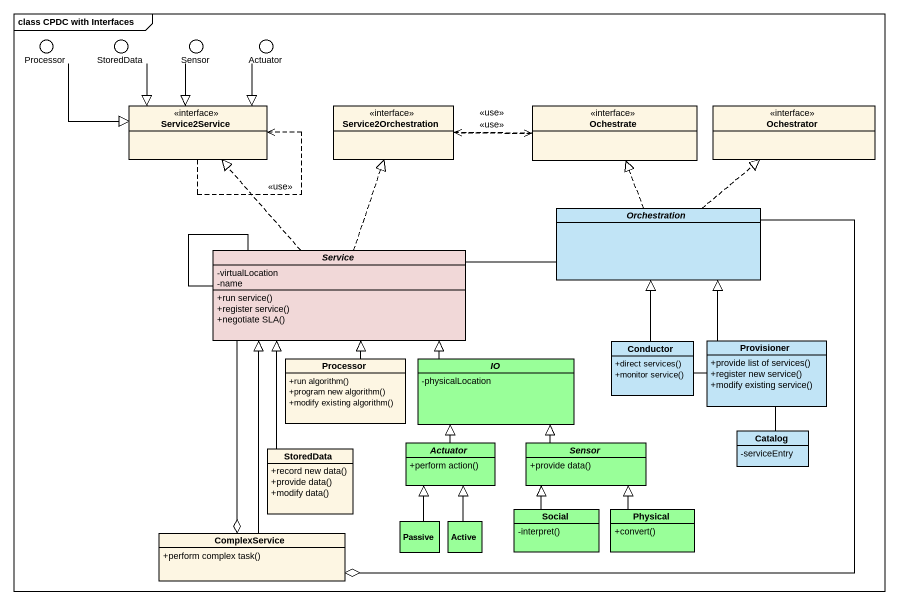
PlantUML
@startuml
mainframe class CPDC with Interfaces
allowmixing
hide circle
hide empty members
skinparam classAttributeIconSize 0
() Processor
() StoredData
() Sensor
() Actuator
interface Service2Service
interface Service2Orchestration
interface Ochestrate
interface Ochestrator
abstract class Orchestration #C1E4F6
abstract class Service #F1D8D8 {
  -virtualLocation
  -name
  +run service()
  +register service()
  +negotiate SLA()
}
class "Processor" as Processor_2 {
  +run algorithm()
  +program new algorithm()
  +modify existing algorithm()
}
abstract class IO #99FF99 {
  -physicalLocation
}
class Conductor #C1E4F6 {
  +direct services()
  +monitor service()
}
class Provisioner #C1E4F6 {
  +provide list of services()
  +register new service()
  +modify existing service()
}
class Catalog #C1E4F6 {
  -serviceEntry
}
class "StoredData" as StoredData_2 {
  +record new data()
  +provide data()
  +modify data()
}
abstract class "Actuator" as Actuator_2 #99FF99 {
  +perform action()
}
abstract class "Sensor" as Sensor_2 #99FF99 {
  +provide data()
}
class Social #99FF99 {
  -interpret()
}
class Physical #99FF99 {
  +convert()
}
class ComplexService {
  +perform complex task()
}
class Passive #99FF99
class Active #99FF99
Processor -right-|> Service2Service
StoredData --|> Service2Service
Sensor --|> Service2Service
Actuator --|> Service2Service
Service2Service ..> Service2Service : <<use>>
Service2Orchestration .right.> Ochestrate : <<use>>
Ochestrate .left.> Service2Orchestration : <<use>>
Orchestration .up.|> Ochestrate
Orchestration .up.|> Ochestrator
Orchestration -left- Service
Service .up.|> Service2Service
Service .up.|> Service2Orchestration
Service -- Service
Processor_2 -up-|> Service
IO -up-|> Service
Conductor -up-|> Orchestration
Provisioner -up-|> Orchestration
Provisioner -left- Conductor
Provisioner -- Catalog
StoredData_2 -up-|> Service
Actuator_2 -up-|> IO
Sensor_2 -up-|> IO
Social -up-|> Sensor_2
Physical -up-|> Sensor_2
ComplexService o-up- Orchestration
ComplexService -up-|> Service
ComplexService o-up- Service
Passive -up-|> Actuator_2
Active -up-|> Actuator_2
@enduml
